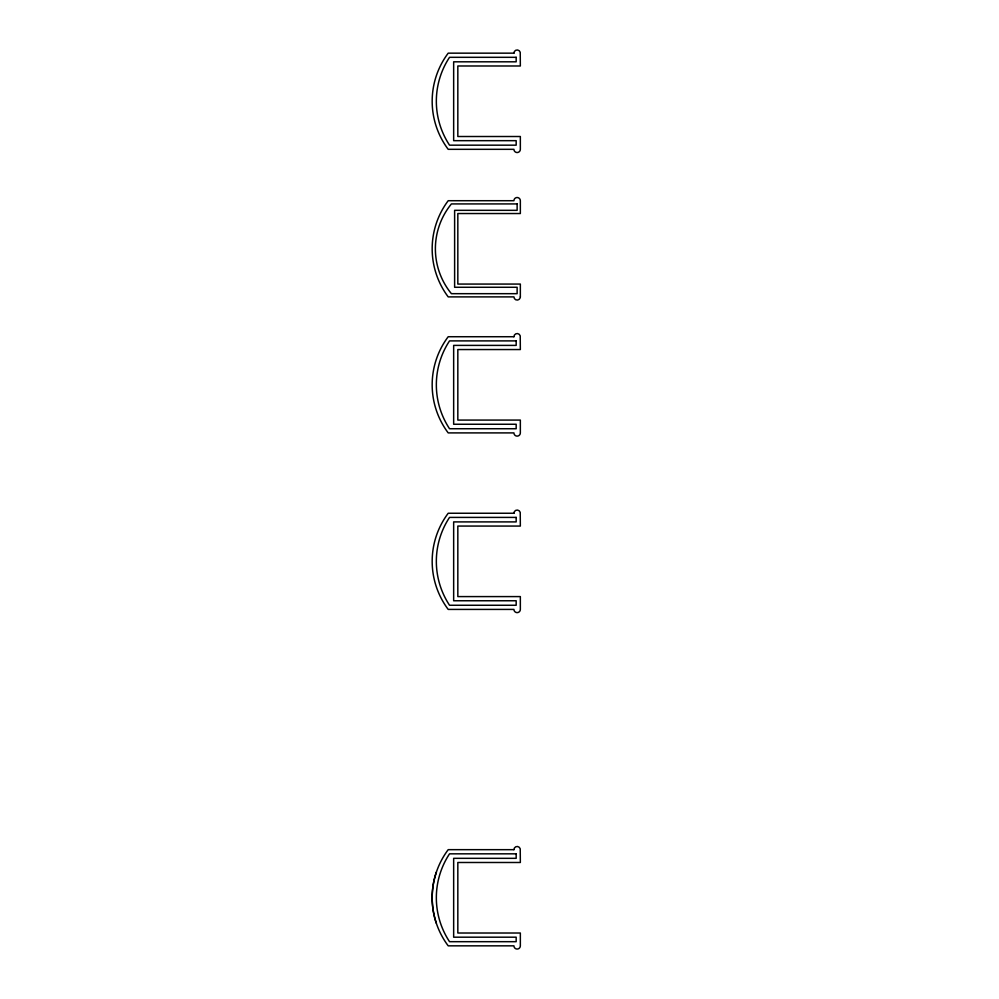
<?xml version="1.0" encoding="UTF-8"?>
<svg xmlns="http://www.w3.org/2000/svg" width="999" height="999" viewBox="0 0 999 999"><rect width="100%" height="100%" fill="white"/><g stroke="black" fill="none" stroke-linecap="round" stroke-linejoin="round"><path stroke-width="1.5" d="M436.388 872.127C430.669 888.398 430.969 907.591 436.326 923.201M520.342 296.89L520.229 297.714A3.209 3.209 0 0 1 513.923 296.89L448.201 296.89A80.145 80.145 0 0 1 448.201 200.712L513.923 200.712A3.209 3.209 0 0 1 517.132 197.515A3.209 3.209 0 0 1 520.342 200.712L520.342 213.536L457.829 213.536L457.829 284.066L520.342 284.066L520.342 296.89M513.923 53.159L448.201 53.159A80.145 80.145 0 0 0 448.201 149.326L513.923 149.326A3.209 3.209 0 0 0 517.132 152.535A3.209 3.209 0 0 0 520.342 149.326L520.342 136.513L457.829 136.513L457.829 65.984L520.342 65.984L520.229 52.323A3.209 3.209 0 0 0 513.923 53.159M516.171 57.318L449.525 57.318A79.758 79.758 0 0 0 449.525 145.167L516.171 145.167L516.171 140.672L453.658 140.672L453.658 61.813L516.171 61.813L516.171 57.318M517.132 203.921L451.411 203.921A70.854 70.854 0 0 0 451.411 293.681L517.132 293.681L517.132 287.275L454.62 287.275L454.62 210.327L517.132 210.327L517.132 203.921M513.923 336.725L448.201 336.725A80.145 80.145 0 0 0 448.201 432.904L513.923 432.904A3.209 3.209 0 0 0 517.132 436.113A3.209 3.209 0 0 0 520.342 432.904L520.342 420.079L457.829 420.079L457.829 349.55L520.342 349.55L520.229 335.901A3.209 3.209 0 0 0 513.923 336.725M516.171 340.896L449.525 340.896A79.758 79.758 0 0 0 449.525 428.733L516.171 428.733L516.171 424.25L453.658 424.25L453.658 345.392L516.171 345.392L516.171 340.896M513.923 513.249L448.201 513.249A80.145 80.145 0 0 0 448.201 609.415L513.923 609.415A3.209 3.209 0 0 0 517.132 612.624A3.209 3.209 0 0 0 520.342 609.415L520.342 596.59L457.829 596.59L457.829 526.061L520.342 526.061L520.229 512.412A3.209 3.209 0 0 0 513.923 513.249M516.171 517.407L449.525 517.407A79.758 79.758 0 0 0 449.525 605.257L516.171 605.257L516.171 600.761L453.658 600.761L453.658 521.903L516.171 521.903L516.171 517.407M513.923 849.674L448.201 849.662A80.145 80.145 0 0 0 448.201 945.841L513.923 945.841A3.209 3.209 0 0 0 517.132 949.05A3.209 3.209 0 0 0 520.342 945.841L520.342 933.016L457.829 933.016L457.829 862.487L520.342 862.487L520.229 848.838A3.209 3.209 0 0 0 513.923 849.662M516.171 853.833L449.525 853.833A79.758 79.758 0 0 0 449.525 941.682L516.171 941.682L516.171 937.187L453.658 937.187L453.658 858.328L516.171 858.328L516.171 853.833"/></g></svg>
